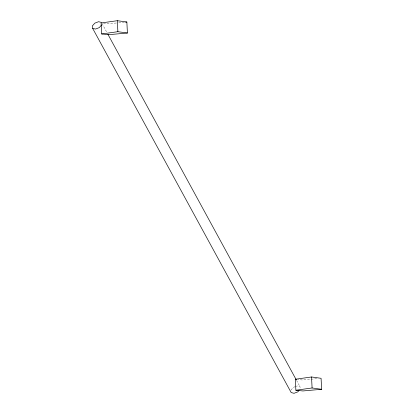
<?xml version="1.0" encoding="UTF-8"?>
<svg xmlns="http://www.w3.org/2000/svg" width="414" height="414" viewBox="0 0 414 414"><rect width="100%" height="100%" fill="white"/><g stroke="black" fill="none" stroke-linecap="round" stroke-linejoin="round"><path stroke-width="0.31" stroke-dasharray="2.07 1.55" d="M290.918 390.123L293.376 387.375L294.985 386.759M295.524 386.552L297.133 385.936L299.979 386.66L300.186 388.498M124.386 22.268L116.945 22.961M316.751 378.727L302.339 379.969L297.702 379.581M116.318 23.013L108.126 23.691L103.49 23.303M102.046 23.562L106.688 32.069M296.579 380.419L299.979 386.66"/><path stroke-width="0.62" d="M101.704 24.881L99.246 27.634L95.494 29.068L92.643 28.349L92.369 25.891L94.827 23.143L98.584 21.704L101.43 22.428M299.027 390.49L297.795 391.867L294.043 393.3L291.192 392.581L92.643 28.349M101.658 33.958L117.881 31.692L127.414 33.016L126.86 22.025L117.322 20.7L101.099 22.972L101.658 33.958L108.68 34.678L127.414 33.016M295.317 379.25L311.535 376.978L321.073 378.303L321.631 389.295L302.898 390.956L295.87 390.236L295.317 379.25L296.512 379.415M295.87 390.236L312.094 387.97L321.631 389.295M125.623 22.144L126.86 22.025M107.925 34.341L295.958 379.281M311.535 376.978L312.094 387.97M117.322 20.7L117.881 31.692"/></g></svg>
